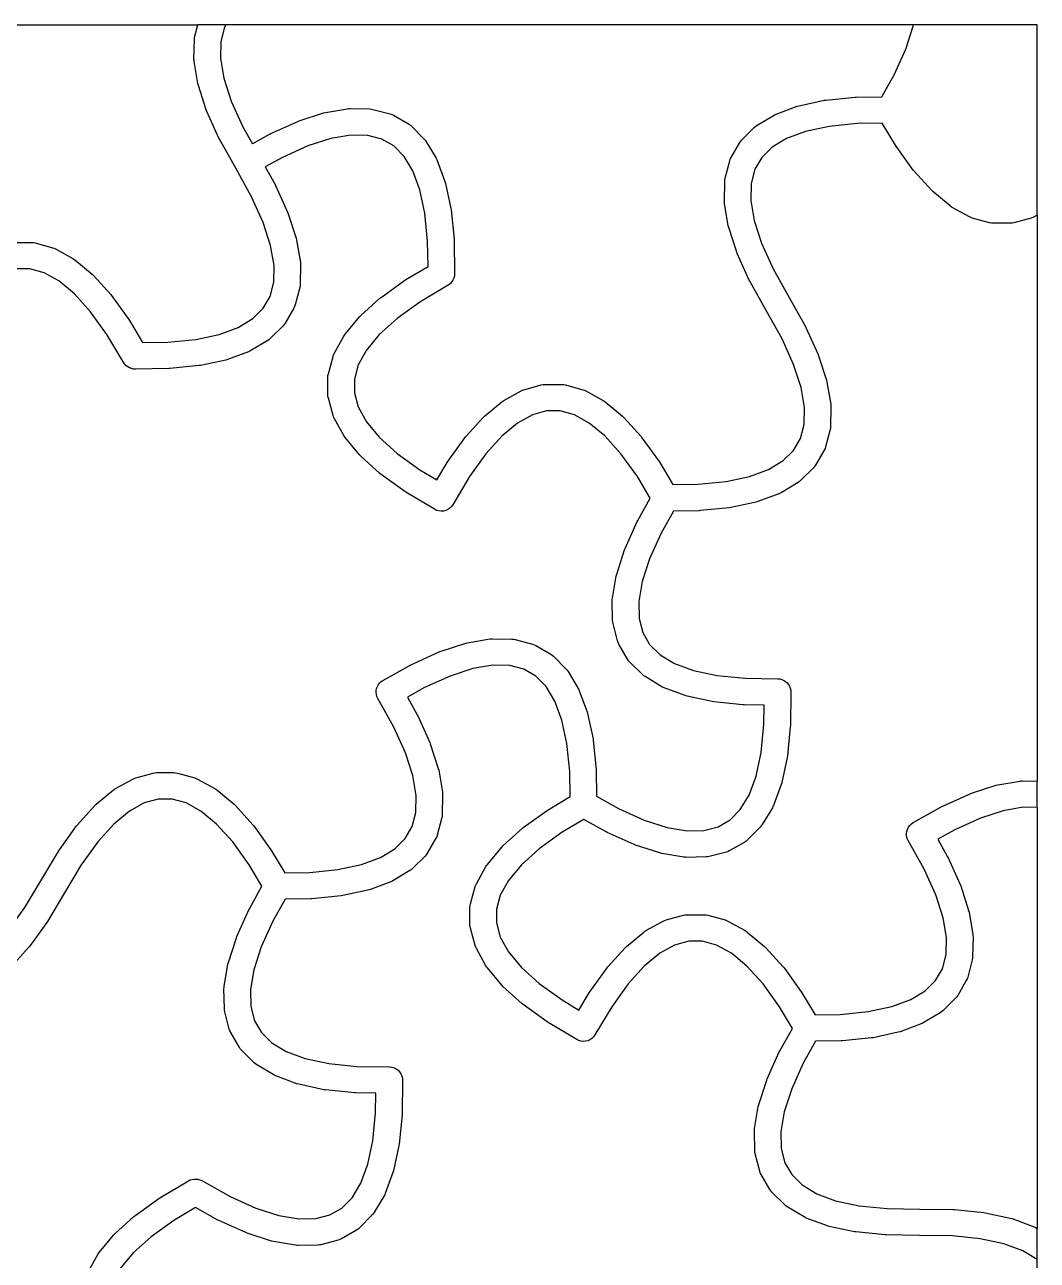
# Model space of a CAD drawing. Header units: millimetres. Extents: x 0 to 304, y 0 to 228.
# Drawn here: x 246.6 to 304, y 158 to 228 of the extents above; entities that cross this region are included whole.
import ezdxf

# ---------------------------------------------------------------- set-up
doc = ezdxf.new("R2010")
doc.units = ezdxf.units.MM
doc.layers.add('VISIBLE', color=7, linetype='CONTINUOUS')

msp = doc.modelspace()

# ---------------------------------------------------------------- linework, layer by layer
at = {"layer": 'VISIBLE'}
for p, q in [((240.085455, 228), (256.437575, 228)), ((256.267657, 227.347166), (256.437575, 228)), ((258.0331, 228), (256.437575, 228)), ((257.950161, 227.856345), (257.741624, 227.055134)), ((258.0331, 228), (257.950161, 227.856345)), ((296.978714, 228), (258.0331, 228)), ((296.544139, 226.61637), (296.963693, 227.911837)), ((296.963693, 227.911837), (296.978714, 228)), ((304, 228), (296.978714, 228)), ((304, 217.205825), (304, 228)), ((256.221995, 226.053156), (256.243615, 227.172732)), ((256.243615, 227.172732), (256.250499, 227.260657)), ((256.250499, 227.260657), (256.267657, 227.347166)), ((257.741624, 227.055134), (257.723081, 226.094914)), ((295.889437, 225.164251), (296.544139, 226.61637)), ((256.223948, 225.982686), (256.221995, 226.053156)), ((256.232509, 225.912711), (256.223948, 225.982686)), ((256.446045, 224.65937), (256.232509, 225.912711)), ((257.723081, 226.094914), (257.915624, 224.964792)), ((257.915624, 224.964792), (258.335178, 223.669325)), ((295.194912, 223.919322), (295.889437, 225.164251)), ((256.471878, 224.554254), (256.446045, 224.65937)), ((256.920915, 223.16775), (256.471878, 224.554254)), ((258.335178, 223.669325), (258.98988, 222.217206)), ((289.212507, 222.938696), (290.404699, 223.38044)), ((290.404699, 223.38044), (290.508649, 223.410626)), ((290.508649, 223.410626), (291.933916, 223.715)), ((291.933916, 223.715), (292.015653, 223.72779)), ((292.015653, 223.72779), (293.673647, 223.894195)), ((293.673647, 223.894195), (293.737503, 223.897863)), ((293.737503, 223.897863), (295.194912, 223.919322)), ((256.950708, 223.090568), (256.920915, 223.16775)), ((257.635594, 221.571501), (256.950708, 223.090568)), ((262.179414, 222.548215), (263.565918, 222.997253)), ((263.565918, 222.997253), (263.671034, 223.023085)), ((263.671034, 223.023085), (264.924375, 223.236621)), ((264.924375, 223.236621), (264.99435, 223.245182)), ((264.99435, 223.245182), (265.06482, 223.247135)), ((265.06482, 223.247135), (266.184396, 223.225515)), ((266.184396, 223.225515), (266.272321, 223.218631)), ((266.272321, 223.218631), (266.35883, 223.201473)), ((266.35883, 223.201473), (267.344041, 222.945045)), ((267.344041, 222.945045), (267.439653, 222.913161)), ((267.439653, 222.913161), (267.530127, 222.868746)), ((267.530127, 222.868746), (268.380373, 222.377857)), ((288.126849, 222.299068), (289.085621, 222.877579)), ((289.085621, 222.877579), (289.147626, 222.911123)), ((289.147626, 222.911123), (289.212507, 222.938696)), ((258.98988, 222.217206), (259.52997, 221.249099)), ((260.583165, 221.833536), (262.102232, 222.518422)), ((262.102232, 222.518422), (262.179414, 222.548215)), ((268.380373, 222.377857), (268.464075, 222.321711)), ((268.464075, 222.321711), (268.539493, 222.254851)), ((268.539493, 222.254851), (269.254171, 221.529847)), ((287.262802, 221.476351), (287.987806, 222.19103)), ((287.987806, 222.19103), (288.054146, 222.249144)), ((288.054146, 222.249144), (288.126849, 222.299068)), ((292.20667, 222.239425), (290.874986, 221.955036)), ((293.791593, 222.398496), (292.20667, 222.239425)), ((295.216996, 222.419484), (293.791593, 222.398496)), ((295.964285, 221.168061), (295.216996, 222.419484)), ((257.664345, 221.514366), (257.635594, 221.571501)), ((258.585427, 219.863336), (257.664345, 221.514366)), ((260.52603, 221.804785), (259.52997, 221.249099)), ((260.52603, 221.804785), (260.583165, 221.833536)), ((263.976456, 221.553506), (262.680989, 221.133952)), ((265.106578, 221.746049), (263.976456, 221.553506)), ((266.066798, 221.727506), (265.106578, 221.746049)), ((266.868009, 221.51897), (266.066798, 221.727506)), ((267.542491, 221.129557), (266.868009, 221.51897)), ((269.254171, 221.529847), (269.312285, 221.463507)), ((269.312285, 221.463507), (269.362209, 221.390804)), ((269.362209, 221.390804), (269.940721, 220.432032)), ((286.648907, 220.466986), (287.139796, 221.317231)), ((287.139796, 221.317231), (287.195941, 221.400933)), ((287.195941, 221.400933), (287.262802, 221.476351)), ((289.8, 221.556722), (288.977696, 221.060553)), ((290.874986, 221.955036), (289.8, 221.556722)), ((262.680989, 221.133952), (261.22887, 220.479251)), ((268.123695, 220.539956), (267.542491, 221.129557)), ((288.977696, 221.060553), (288.388096, 220.47935)), ((295.999389, 221.114594), (295.964285, 221.168061)), ((296.972497, 219.761932), (295.999389, 221.114594)), ((261.22887, 220.479251), (260.260763, 219.93916)), ((260.260763, 219.93916), (260.816449, 218.9431)), ((268.619863, 219.717652), (268.123695, 220.539956)), ((269.940721, 220.432032), (269.974264, 220.370027)), ((269.974264, 220.370027), (270.001838, 220.305146)), ((270.001838, 220.305146), (270.443581, 219.112953)), ((286.31618, 219.295689), (286.572608, 220.2809)), ((286.572608, 220.2809), (286.604491, 220.376512)), ((286.604491, 220.376512), (286.648907, 220.466986)), ((288.388096, 220.47935), (287.998683, 219.804867)), ((259.490915, 218.24026), (258.585427, 219.863336)), ((269.018178, 218.642667), (268.619863, 219.717652)), ((286.292138, 219.121255), (286.299022, 219.20918)), ((286.299022, 219.20918), (286.31618, 219.295689)), ((287.998683, 219.804867), (287.790146, 219.003657)), ((297.024442, 219.69754), (296.972497, 219.761932)), ((298.000671, 218.61541), (297.024442, 219.69754)), ((260.816449, 218.9431), (260.8452, 218.885966)), ((260.8452, 218.885966), (261.530086, 217.366898)), ((269.302567, 217.310982), (269.018178, 218.642667)), ((270.443581, 219.112953), (270.473767, 219.009004)), ((270.473767, 219.009004), (270.778142, 217.583737)), ((286.270518, 218.001679), (286.292138, 219.121255)), ((287.790146, 219.003657), (287.771604, 218.043436)), ((298.078788, 218.54048), (298.000671, 218.61541)), ((299.057445, 217.728882), (298.078788, 218.54048)), ((260.145616, 216.788142), (259.490915, 218.24026)), ((286.272471, 217.931209), (286.270518, 218.001679)), ((286.281032, 217.861234), (286.272471, 217.931209)), ((286.494568, 216.607893), (286.281032, 217.861234)), ((287.771604, 218.043436), (287.964146, 216.913315)), ((261.530086, 217.366898), (261.559879, 217.289717)), ((261.559879, 217.289717), (262.008917, 215.903212)), ((269.461638, 215.72606), (269.302567, 217.310982)), ((270.778142, 217.583737), (270.790931, 217.501999)), ((270.790931, 217.501999), (270.957336, 215.844005)), ((299.113765, 217.686481), (299.057445, 217.728882)), ((299.173817, 217.649554), (299.113765, 217.686481)), ((300.154208, 217.108489), (299.173817, 217.649554)), ((300.233796, 217.070489), (300.154208, 217.108489)), ((303.823631, 217.108489), (303.744044, 217.070489)), ((304, 217.205825), (303.823631, 217.108489)), ((304, 217.205825), (304, 185.131007)), ((260.56517, 215.492674), (260.145616, 216.788142)), ((286.5204, 216.502777), (286.494568, 216.607893)), ((286.969438, 215.116272), (286.5204, 216.502777)), ((287.964146, 216.913315), (288.3837, 215.617847)), ((300.317294, 217.042094), (300.233796, 217.070489)), ((301.298725, 216.771561), (300.317294, 217.042094)), ((301.39747, 216.751367), (301.298725, 216.771561)), ((301.49803, 216.744595), (301.39747, 216.751367)), ((302.479809, 216.744595), (301.49803, 216.744595)), ((302.58037, 216.751367), (302.479809, 216.744595)), ((302.679114, 216.771561), (302.58037, 216.751367)), ((303.660546, 217.042094), (302.679114, 216.771561)), ((303.744044, 217.070489), (303.660546, 217.042094)), ((262.008917, 215.903212), (262.034749, 215.798096)), ((262.034749, 215.798096), (262.248285, 214.544755)), ((269.482626, 214.300657), (269.461638, 215.72606)), ((270.957336, 215.844005), (270.961004, 215.78015)), ((270.961004, 215.78015), (270.988838, 213.889775)), ((246.049508, 215.661394), (247.031286, 215.661394)), ((247.031286, 215.661394), (247.131847, 215.654622)), ((247.131847, 215.654622), (247.230591, 215.634427)), ((247.230591, 215.634427), (248.212023, 215.363895)), ((248.212023, 215.363895), (248.295521, 215.3355)), ((248.295521, 215.3355), (248.375108, 215.297499)), ((248.375108, 215.297499), (249.3555, 214.756434)), ((260.757713, 214.362552), (260.56517, 215.492674)), ((286.99923, 215.039091), (286.969438, 215.116272)), ((287.684117, 213.520023), (286.99923, 215.039091)), ((288.3837, 215.617847), (289.038402, 214.165728)), ((249.3555, 214.756434), (249.415552, 214.719508)), ((249.415552, 214.719508), (249.471872, 214.677107)), ((249.471872, 214.677107), (250.450529, 213.865509)), ((260.73917, 213.402332), (260.757713, 214.362552)), ((262.258799, 214.40431), (262.237179, 213.284734)), ((262.248285, 214.544755), (262.256846, 214.47478)), ((262.256846, 214.47478), (262.258799, 214.40431)), ((268.231202, 213.553368), (269.482626, 214.300657)), ((246.92981, 214.161394), (246.150984, 214.161394)), ((247.727947, 213.941387), (246.92981, 214.161394)), ((248.568793, 213.477335), (247.727947, 213.941387)), ((250.450529, 213.865509), (250.528646, 213.790579)), ((250.528646, 213.790579), (251.504875, 212.708449)), ((270.947389, 213.632622), (270.893889, 213.513336)), ((270.979363, 213.759385), (270.947389, 213.632622)), ((270.988838, 213.889775), (270.979363, 213.759385)), ((289.038402, 214.165728), (289.943889, 212.542652)), ((249.451236, 212.745527), (248.568793, 213.477335)), ((260.530634, 212.601121), (260.73917, 213.402332)), ((262.213137, 213.1103), (261.956709, 212.125089)), ((262.230295, 213.196809), (262.213137, 213.1103)), ((262.237179, 213.284734), (262.230295, 213.196809)), ((266.825073, 212.545156), (268.177736, 213.518264)), ((268.177736, 213.518264), (268.231202, 213.553368)), ((270.623442, 213.234805), (269.027729, 212.281924)), ((270.729417, 213.31136), (270.623442, 213.234805)), ((270.820488, 213.405153), (270.729417, 213.31136)), ((270.893889, 213.513336), (270.820488, 213.405153)), ((287.712868, 213.462889), (287.684117, 213.520023)), ((288.63395, 211.811859), (287.712868, 213.462889)), ((250.363367, 211.734449), (249.451236, 212.745527)), ((251.504875, 212.708449), (251.55682, 212.644057)), ((251.55682, 212.644057), (252.529928, 211.291394)), ((260.141221, 211.926639), (260.530634, 212.601121)), ((265.678551, 211.516982), (266.760681, 212.493211)), ((266.760681, 212.493211), (266.825073, 212.545156)), ((269.027729, 212.281924), (267.734681, 211.351703)), ((289.943889, 212.542652), (290.864971, 210.891623)), ((251.293588, 210.441401), (250.363367, 211.734449)), ((259.55162, 211.345435), (260.141221, 211.926639)), ((261.88041, 211.939003), (261.389521, 211.088757)), ((261.924825, 212.029477), (261.88041, 211.939003)), ((261.956709, 212.125089), (261.924825, 212.029477)), ((265.603621, 211.438865), (265.678551, 211.516982)), ((289.539437, 210.188783), (288.63395, 211.811859)), ((252.529928, 211.291394), (252.565032, 211.237928)), ((252.565032, 211.237928), (253.312321, 209.986504)), ((257.654331, 210.450953), (258.729316, 210.849267)), ((258.729316, 210.849267), (259.55162, 211.345435)), ((261.266515, 210.929638), (260.541511, 210.214959)), ((261.333376, 211.005056), (261.266515, 210.929638)), ((261.389521, 211.088757), (261.333376, 211.005056)), ((264.792024, 210.460208), (265.603621, 211.438865)), ((267.734681, 211.351703), (266.723603, 210.439572)), ((290.864971, 210.891623), (290.893723, 210.834488)), ((290.893723, 210.834488), (291.578609, 209.315421)), ((252.246469, 208.845688), (251.293588, 210.441401)), ((254.737724, 210.007492), (256.322646, 210.166563)), ((256.322646, 210.166563), (257.654331, 210.450953)), ((260.402468, 210.106921), (259.443696, 209.528409)), ((260.475171, 210.156845), (260.402468, 210.106921)), ((260.541511, 210.214959), (260.475171, 210.156845)), ((264.171631, 209.363444), (264.712696, 210.343836)), ((264.712696, 210.343836), (264.749622, 210.403888)), ((264.749622, 210.403888), (264.792024, 210.460208)), ((266.723603, 210.439572), (265.991796, 209.557129)), ((290.194139, 208.736664), (289.539437, 210.188783)), ((253.312321, 209.986504), (254.737724, 210.007492)), ((259.31681, 209.467292), (258.124617, 209.025549)), ((259.381691, 209.494866), (259.31681, 209.467292)), ((259.443696, 209.528409), (259.381691, 209.494866)), ((265.991796, 209.557129), (265.527743, 208.716283)), ((252.310972, 208.754011), (252.246469, 208.845688)), ((252.388417, 208.672971), (252.310972, 208.754011)), ((256.513664, 208.678199), (254.855669, 208.511794)), ((256.595401, 208.690988), (256.513664, 208.678199)), ((258.020668, 208.995363), (256.595401, 208.690988)), ((258.124617, 209.025549), (258.020668, 208.995363)), ((263.834703, 208.218927), (264.105235, 209.200359)), ((264.105235, 209.200359), (264.13363, 209.283857)), ((264.13363, 209.283857), (264.171631, 209.363444)), ((265.527743, 208.716283), (265.307736, 207.918146)), ((290.613693, 207.441197), (290.194139, 208.736664)), ((291.578609, 209.315421), (291.608402, 209.238239)), ((291.608402, 209.238239), (292.057439, 207.851735)), ((252.477076, 208.604378), (252.388417, 208.672971)), ((252.574968, 208.549766), (252.477076, 208.604378)), ((252.679906, 208.510354), (252.574968, 208.549766)), ((252.789546, 208.487022), (252.679906, 208.510354)), ((252.901439, 208.480292), (252.789546, 208.487022)), ((254.791814, 208.508126), (252.901439, 208.480292)), ((254.855669, 208.511794), (254.791814, 208.508126)), ((263.807736, 208.019622), (263.814508, 208.120183)), ((263.807736, 207.037844), (263.807736, 208.019622)), ((263.814508, 208.120183), (263.834703, 208.218927)), ((265.307736, 207.918146), (265.307736, 207.13932)), ((274.754208, 207.246022), (274.833796, 207.284022)), ((274.833796, 207.284022), (274.917294, 207.312418)), ((274.917294, 207.312418), (275.898725, 207.58295)), ((275.898725, 207.58295), (275.99747, 207.603144)), ((275.99747, 207.603144), (276.09803, 207.609916)), ((276.09803, 207.609916), (277.079809, 207.609916)), ((277.079809, 207.609916), (277.18037, 207.603144)), ((277.18037, 207.603144), (277.279114, 207.58295)), ((277.279114, 207.58295), (278.260546, 207.312418)), ((278.260546, 207.312418), (278.344044, 207.284022)), ((278.344044, 207.284022), (278.423631, 207.246022)), ((290.806235, 206.311075), (290.613693, 207.441197)), ((292.057439, 207.851735), (292.083272, 207.746619)), ((292.083272, 207.746619), (292.296807, 206.493278)), ((263.814508, 206.937283), (263.807736, 207.037844)), ((263.834703, 206.838539), (263.814508, 206.937283)), ((264.105235, 205.857107), (263.834703, 206.838539)), ((265.307736, 207.13932), (265.527743, 206.341183)), ((272.678788, 205.814032), (273.657445, 206.625629)), ((273.657445, 206.625629), (273.713765, 206.668031)), ((273.713765, 206.668031), (273.773817, 206.704957)), ((273.773817, 206.704957), (274.754208, 207.246022)), ((278.423631, 207.246022), (279.404022, 206.704957)), ((279.404022, 206.704957), (279.464075, 206.668031)), ((279.464075, 206.668031), (279.520394, 206.625629)), ((279.520394, 206.625629), (280.499052, 205.814032)), ((265.527743, 206.341183), (265.991796, 205.500337)), ((275.40137, 205.889909), (274.560523, 205.425857)), ((276.199507, 206.109916), (275.40137, 205.889909)), ((276.978332, 206.109916), (276.199507, 206.109916)), ((277.77647, 205.889909), (276.978332, 206.109916)), ((278.617316, 205.425857), (277.77647, 205.889909)), ((290.787693, 205.350855), (290.806235, 206.311075)), ((292.307321, 206.352833), (292.285702, 205.233256)), ((292.296807, 206.493278), (292.305368, 206.423303)), ((292.305368, 206.423303), (292.307321, 206.352833)), ((264.13363, 205.773609), (264.105235, 205.857107)), ((264.171631, 205.694022), (264.13363, 205.773609)), ((264.712696, 204.71363), (264.171631, 205.694022)), ((265.991796, 205.500337), (266.723603, 204.617894)), ((271.624442, 204.656972), (272.600671, 205.739102)), ((272.600671, 205.739102), (272.678788, 205.814032)), ((274.560523, 205.425857), (273.67808, 204.69405)), ((279.499759, 204.69405), (278.617316, 205.425857)), ((280.499052, 205.814032), (280.577168, 205.739102)), ((280.577168, 205.739102), (281.553398, 204.656972)), ((290.579156, 204.549644), (290.787693, 205.350855)), ((292.285702, 205.233256), (292.278817, 205.145332)), ((264.749622, 204.653578), (264.712696, 204.71363)), ((264.792024, 204.597259), (264.749622, 204.653578)), ((265.603621, 203.618601), (264.792024, 204.597259)), ((266.723603, 204.617894), (267.734681, 203.705763)), ((270.599389, 203.239917), (271.572497, 204.59258)), ((271.572497, 204.59258), (271.624442, 204.656972)), ((273.67808, 204.69405), (272.76595, 203.682972)), ((280.41189, 203.682972), (279.499759, 204.69405)), ((281.553398, 204.656972), (281.605343, 204.59258)), ((281.605343, 204.59258), (282.57845, 203.239917)), ((290.189743, 203.875161), (290.579156, 204.549644)), ((292.261659, 205.058823), (292.005231, 204.073612)), ((292.278817, 205.145332), (292.261659, 205.058823)), ((289.600143, 203.293958), (290.189743, 203.875161)), ((291.928933, 203.887525), (291.438043, 203.03728)), ((291.973348, 203.977999), (291.928933, 203.887525)), ((292.005231, 204.073612), (291.973348, 203.977999)), ((265.678551, 203.540484), (265.603621, 203.618601)), ((266.760681, 202.564255), (265.678551, 203.540484)), ((267.734681, 203.705763), (269.027729, 202.775542)), ((269.979514, 202.207183), (270.564285, 203.18645)), ((270.564285, 203.18645), (270.599389, 203.239917)), ((272.76595, 203.682972), (271.835729, 202.389924)), ((281.342111, 202.389924), (280.41189, 203.682972)), ((282.57845, 203.239917), (282.613555, 203.18645)), ((282.613555, 203.18645), (283.360843, 201.935027)), ((288.777839, 202.79779), (289.600143, 203.293958)), ((266.825073, 202.51231), (266.760681, 202.564255)), ((268.177736, 201.539202), (266.825073, 202.51231)), ((269.027729, 202.775542), (269.979514, 202.207183)), ((271.835729, 202.389924), (270.882847, 200.794211)), ((282.072988, 201.165983), (281.342111, 202.389924)), ((286.371169, 202.115086), (287.702854, 202.399475)), ((287.702854, 202.399475), (288.777839, 202.79779)), ((291.315037, 202.87816), (290.590033, 202.163481)), ((291.381898, 202.953578), (291.315037, 202.87816)), ((291.438043, 203.03728), (291.381898, 202.953578)), ((283.360843, 201.935027), (284.786246, 201.956015)), ((284.786246, 201.956015), (286.371169, 202.115086)), ((290.45099, 202.055443), (289.492219, 201.476932)), ((290.523693, 202.105368), (290.45099, 202.055443)), ((290.590033, 202.163481), (290.523693, 202.105368)), ((268.231202, 201.504098), (268.177736, 201.539202)), ((269.854398, 200.534805), (268.231202, 201.504098)), ((281.362868, 199.8931), (282.072988, 201.165983)), ((288.17314, 200.974072), (288.069191, 200.943885)), ((289.365333, 201.415815), (288.17314, 200.974072)), ((289.430214, 201.443388), (289.365333, 201.415815)), ((289.492219, 201.476932), (289.430214, 201.443388)), ((269.972056, 200.477817), (269.854398, 200.534805)), ((270.097823, 200.442125), (269.972056, 200.477817)), ((270.227878, 200.428814), (270.097823, 200.442125)), ((270.358267, 200.43829), (270.227878, 200.428814)), ((270.485031, 200.470263), (270.358267, 200.43829)), ((270.604316, 200.523763), (270.485031, 200.470263)), ((270.712499, 200.597164), (270.604316, 200.523763)), ((270.806293, 200.688236), (270.712499, 200.597164)), ((270.882847, 200.794211), (270.806293, 200.688236)), ((283.382928, 200.435189), (282.688402, 199.19026)), ((284.840336, 200.456649), (283.382928, 200.435189)), ((284.904192, 200.460317), (284.840336, 200.456649)), ((286.562186, 200.626721), (284.904192, 200.460317)), ((286.643924, 200.639511), (286.562186, 200.626721)), ((288.069191, 200.943885), (286.643924, 200.639511)), ((280.64923, 198.316898), (281.334117, 199.835966)), ((281.334117, 199.835966), (281.362868, 199.8931)), ((282.688402, 199.19026), (282.0337, 197.738142)), ((280.1704, 196.853212), (280.619438, 198.239717)), ((280.619438, 198.239717), (280.64923, 198.316898)), ((282.0337, 197.738142), (281.614146, 196.442674)), ((280.144568, 196.748096), (280.1704, 196.853212)), ((279.931032, 195.494755), (280.144568, 196.748096)), ((281.614146, 196.442674), (281.421604, 195.312552)), ((279.920518, 195.35431), (279.922471, 195.42478)), ((279.922471, 195.42478), (279.931032, 195.494755)), ((279.942138, 194.234734), (279.920518, 195.35431)), ((281.421604, 195.312552), (281.440146, 194.352332)), ((279.949022, 194.146809), (279.942138, 194.234734)), ((279.96618, 194.0603), (279.949022, 194.146809)), ((280.222608, 193.075089), (279.96618, 194.0603)), ((281.440146, 194.352332), (281.648683, 193.551121)), ((281.648683, 193.551121), (282.038096, 192.876639)), ((270.230891, 192.499692), (271.617396, 192.94873)), ((271.617396, 192.94873), (271.722512, 192.974563)), ((271.722512, 192.974563), (272.975852, 193.188098)), ((272.975852, 193.188098), (273.045827, 193.196659)), ((273.045827, 193.196659), (273.116297, 193.198612)), ((273.116297, 193.198612), (274.235874, 193.176992)), ((274.235874, 193.176992), (274.323799, 193.170108)), ((274.323799, 193.170108), (274.410307, 193.15295)), ((274.410307, 193.15295), (275.395519, 192.896522)), ((275.395519, 192.896522), (275.491131, 192.864639)), ((275.491131, 192.864639), (275.581605, 192.820223)), ((275.581605, 192.820223), (276.43185, 192.329334)), ((280.254491, 192.979477), (280.222608, 193.075089)), ((280.298907, 192.889003), (280.254491, 192.979477)), ((280.789796, 192.038757), (280.298907, 192.889003)), ((282.038096, 192.876639), (282.627696, 192.295435)), ((268.634642, 191.785013), (270.153709, 192.4699)), ((270.153709, 192.4699), (270.230891, 192.499692)), ((276.43185, 192.329334), (276.515552, 192.273189)), ((276.515552, 192.273189), (276.59097, 192.206328)), ((276.59097, 192.206328), (277.305649, 191.481324)), ((280.845941, 191.955056), (280.789796, 192.038757)), ((280.912802, 191.879638), (280.845941, 191.955056)), ((281.637806, 191.164959), (280.912802, 191.879638)), ((282.627696, 192.295435), (283.45, 191.799267)), ((266.926478, 190.83518), (268.577507, 191.756262)), ((268.577507, 191.756262), (268.634642, 191.785013)), ((272.027933, 191.504984), (270.732466, 191.08543)), ((273.158055, 191.697526), (272.027933, 191.504984)), ((274.118276, 191.678984), (273.158055, 191.697526)), ((274.919486, 191.470447), (274.118276, 191.678984)), ((275.593969, 191.081034), (274.919486, 191.470447)), ((277.305649, 191.481324), (277.363762, 191.414984)), ((277.363762, 191.414984), (277.413687, 191.342281)), ((277.413687, 191.342281), (277.992198, 190.383509)), ((283.45, 191.799267), (284.524986, 191.400953)), ((284.524986, 191.400953), (285.85667, 191.116563)), ((266.570366, 190.384969), (266.611281, 190.495317)), ((266.611281, 190.495317), (266.668954, 190.597906)), ((266.668954, 190.597906), (266.741965, 190.69021)), ((266.741965, 190.69021), (266.828517, 190.769956)), ((266.828517, 190.769956), (266.926478, 190.83518)), ((270.732466, 191.08543), (269.280347, 190.430728)), ((276.175172, 190.491434), (275.593969, 191.081034)), ((276.671341, 189.66913), (276.175172, 190.491434)), ((281.704146, 191.106845), (281.637806, 191.164959)), ((281.776849, 191.056921), (281.704146, 191.106845)), ((282.735621, 190.478409), (281.776849, 191.056921)), ((282.797626, 190.444866), (282.735621, 190.478409)), ((285.85667, 191.116563), (287.441593, 190.957492)), ((287.441593, 190.957492), (289.299962, 190.930129)), ((289.299962, 190.930129), (289.417139, 190.919169)), ((289.417139, 190.919169), (289.531159, 190.890013)), ((289.531159, 190.890013), (289.639214, 190.84338)), ((289.639214, 190.84338), (289.738644, 190.780417)), ((289.738644, 190.780417), (289.827, 190.702675)), ((289.827, 190.702675), (289.902107, 190.612068)), ((289.902107, 190.612068), (289.962115, 190.510828)), ((289.962115, 190.510828), (290.005547, 190.401446)), ((266.542406, 190.15199), (266.547218, 190.26958)), ((266.556047, 190.035094), (266.542406, 190.15199)), ((266.547218, 190.26958), (266.570366, 190.384969)), ((266.587808, 189.921772), (266.556047, 190.035094)), ((266.636905, 189.814814), (266.587808, 189.921772)), ((267.542392, 188.191738), (266.636905, 189.814814)), ((269.280347, 190.430728), (268.312241, 189.890637)), ((268.312241, 189.890637), (268.867926, 188.894577)), ((277.992198, 190.383509), (278.025742, 190.321504)), ((278.025742, 190.321504), (278.053315, 190.256624)), ((278.053315, 190.256624), (278.495058, 189.064431)), ((282.862507, 190.417292), (282.797626, 190.444866)), ((284.054699, 189.975549), (282.862507, 190.417292)), ((284.158649, 189.945363), (284.054699, 189.975549)), ((285.583916, 189.640988), (284.158649, 189.945363)), ((290.005547, 190.401446), (290.031333, 190.286617)), ((290.038838, 190.169168), (290.011004, 188.278794)), ((290.031333, 190.286617), (290.038838, 190.169168)), ((277.069655, 188.594144), (276.671341, 189.66913)), ((285.665653, 189.628199), (285.583916, 189.640988)), ((287.323647, 189.461794), (285.665653, 189.628199)), ((287.387503, 189.458126), (287.323647, 189.461794)), ((288.527959, 189.441334), (287.387503, 189.458126)), ((288.511638, 188.332884), (288.527959, 189.441334)), ((268.867926, 188.894577), (268.896677, 188.837443)), ((268.896677, 188.837443), (269.581564, 187.318375)), ((277.354044, 187.26246), (277.069655, 188.594144)), ((278.495058, 189.064431), (278.525245, 188.960481)), ((278.525245, 188.960481), (278.829619, 187.535214)), ((268.197094, 186.739619), (267.542392, 188.191738)), ((288.352567, 186.747961), (288.511638, 188.332884)), ((290.007336, 188.214938), (289.840931, 186.556944)), ((290.011004, 188.278794), (290.007336, 188.214938)), ((269.581564, 187.318375), (269.611356, 187.241194)), ((269.611356, 187.241194), (270.060394, 185.854689)), ((277.513115, 185.677537), (277.354044, 187.26246)), ((278.829619, 187.535214), (278.842409, 187.453477)), ((278.842409, 187.453477), (279.008814, 185.795483)), ((268.616648, 185.444151), (268.197094, 186.739619)), ((288.068178, 185.416276), (288.352567, 186.747961)), ((289.828142, 186.475206), (289.523767, 185.04994)), ((289.840931, 186.556944), (289.828142, 186.475206)), ((252.920248, 185.315372), (253.90168, 185.585905)), ((253.90168, 185.585905), (254.000425, 185.606099)), ((254.000425, 185.606099), (254.100985, 185.612871)), ((254.100985, 185.612871), (255.082764, 185.612871)), ((255.082764, 185.612871), (255.183324, 185.606099)), ((255.183324, 185.606099), (255.282069, 185.585905)), ((255.282069, 185.585905), (256.263501, 185.315372)), ((270.060394, 185.854689), (270.086227, 185.749573)), ((270.086227, 185.749573), (270.299762, 184.496232)), ((277.534103, 184.252134), (277.513115, 185.677537)), ((279.008814, 185.795483), (279.012481, 185.731627)), ((279.012481, 185.731627), (279.033941, 184.274218)), ((251.776772, 184.707912), (252.757163, 185.248977)), ((252.757163, 185.248977), (252.83675, 185.286977)), ((252.83675, 185.286977), (252.920248, 185.315372)), ((256.263501, 185.315372), (256.346998, 185.286977)), ((256.346998, 185.286977), (256.426586, 185.248977)), ((256.426586, 185.248977), (257.406977, 184.707912)), ((268.80919, 184.31403), (268.616648, 185.444151)), ((287.669863, 184.341291), (288.068178, 185.416276)), ((289.493581, 184.94599), (289.051838, 183.753797)), ((289.523767, 185.04994), (289.493581, 184.94599)), ((300.279414, 184.448215), (301.665918, 184.897253)), ((301.665918, 184.897253), (301.771034, 184.923085)), ((301.771034, 184.923085), (303.024375, 185.136621)), ((303.024375, 185.136621), (303.09435, 185.145182)), ((303.09435, 185.145182), (303.16482, 185.147135)), ((303.16482, 185.147135), (304, 185.131007)), ((304, 183.630727), (304, 185.131007)), ((250.681743, 183.816986), (251.6604, 184.628584)), ((251.6604, 184.628584), (251.71672, 184.670985)), ((251.71672, 184.670985), (251.776772, 184.707912)), ((257.406977, 184.707912), (257.467029, 184.670985)), ((257.467029, 184.670985), (257.523349, 184.628584)), ((257.523349, 184.628584), (258.502006, 183.816986)), ((268.790648, 183.353809), (268.80919, 184.31403)), ((270.310276, 184.355788), (270.288656, 183.236211)), ((270.299762, 184.496232), (270.308323, 184.426257)), ((270.308323, 184.426257), (270.310276, 184.355788)), ((276.28268, 183.504845), (277.534103, 184.252134)), ((279.033941, 184.274218), (280.27887, 183.579693)), ((287.173695, 183.518987), (287.669863, 184.341291)), ((298.683165, 183.733536), (300.202232, 184.418422)), ((300.202232, 184.418422), (300.279414, 184.448215)), ((249.627396, 182.659926), (250.603626, 183.742057)), ((250.603626, 183.742057), (250.681743, 183.816986)), ((253.404325, 183.892864), (252.563478, 183.428812)), ((254.202462, 184.112871), (253.404325, 183.892864)), ((254.981287, 184.112871), (254.202462, 184.112871)), ((255.779424, 183.892864), (254.981287, 184.112871)), ((256.620271, 183.428812), (255.779424, 183.892864)), ((258.502006, 183.816986), (258.580123, 183.742057)), ((258.580123, 183.742057), (259.556352, 182.659926)), ((274.87655, 182.496633), (276.229213, 183.469741)), ((276.229213, 183.469741), (276.28268, 183.504845)), ((280.27887, 183.579693), (281.730989, 182.924991)), ((286.592491, 182.929387), (287.173695, 183.518987)), ((288.990721, 183.626911), (288.412209, 182.66814)), ((289.024264, 183.688917), (288.990721, 183.626911)), ((289.051838, 183.753797), (289.024264, 183.688917)), ((296.975, 182.783703), (298.62603, 183.704785)), ((298.62603, 183.704785), (298.683165, 183.733536)), ((303.206578, 183.646049), (302.076456, 183.453506)), ((304, 183.630727), (303.206578, 183.646049)), ((304, 183.630727), (304, 159.769346)), ((252.563478, 183.428812), (251.681035, 182.697005)), ((257.502714, 182.697005), (256.620271, 183.428812)), ((268.582111, 182.552599), (268.790648, 183.353809)), ((270.264614, 183.061778), (270.008186, 182.076566)), ((270.281772, 183.148286), (270.264614, 183.061778)), ((270.288656, 183.236211), (270.281772, 183.148286)), ((278.303147, 182.964279), (277.079206, 182.233401)), ((279.57603, 182.254159), (278.303147, 182.964279)), ((281.730989, 182.924991), (283.026456, 182.505437)), ((285.918009, 182.539974), (286.592491, 182.929387)), ((296.866817, 182.710302), (296.975, 182.783703)), ((300.780989, 183.033952), (299.32887, 182.379251)), ((302.076456, 183.453506), (300.780989, 183.033952)), ((248.602344, 181.242872), (249.575452, 182.595534)), ((249.575452, 182.595534), (249.627396, 182.659926)), ((251.681035, 182.697005), (250.768904, 181.685926)), ((258.414844, 181.685926), (257.502714, 182.697005)), ((259.556352, 182.659926), (259.608297, 182.595534)), ((259.608297, 182.595534), (260.581405, 181.242872)), ((268.192698, 181.878116), (268.582111, 182.552599)), ((270.008186, 182.076566), (269.976303, 181.980954)), ((273.730028, 181.468459), (274.812158, 182.444688)), ((274.812158, 182.444688), (274.87655, 182.496633)), ((277.079206, 182.233401), (275.786158, 181.30318)), ((279.633165, 182.225407), (279.57603, 182.254159)), ((281.152232, 181.540521), (279.633165, 182.225407)), ((283.026456, 182.505437), (284.156578, 182.312895)), ((284.156578, 182.312895), (285.116798, 182.331437)), ((285.116798, 182.331437), (285.918009, 182.539974)), ((288.304171, 182.529097), (287.589493, 181.804093)), ((288.362285, 182.595437), (288.304171, 182.529097)), ((288.412209, 182.66814), (288.362285, 182.595437)), ((296.590478, 182.139775), (296.603789, 182.269829)), ((296.599954, 182.009385), (296.590478, 182.139775)), ((296.603789, 182.269829), (296.639481, 182.395596)), ((296.639481, 182.395596), (296.696469, 182.513255)), ((296.696469, 182.513255), (296.773024, 182.61923)), ((296.773024, 182.61923), (296.866817, 182.710302)), ((299.32887, 182.379251), (298.360763, 181.83916)), ((250.768904, 181.685926), (249.838684, 180.392879)), ((259.345065, 180.392879), (258.414844, 181.685926)), ((267.603098, 181.296913), (268.192698, 181.878116)), ((269.931887, 181.89048), (269.440998, 181.040235)), ((269.976303, 181.980954), (269.931887, 181.89048)), ((272.843501, 180.411685), (273.655099, 181.390342)), ((273.655099, 181.390342), (273.730028, 181.468459)), ((281.229414, 181.510728), (281.152232, 181.540521)), ((282.615918, 181.061691), (281.229414, 181.510728)), ((287.430373, 181.681087), (286.580127, 181.190198)), ((287.514075, 181.737232), (287.430373, 181.681087)), ((287.589493, 181.804093), (287.514075, 181.737232)), ((296.631927, 181.882622), (296.599954, 182.009385)), ((296.685427, 181.763336), (296.631927, 181.882622)), ((297.590915, 180.14026), (296.685427, 181.763336)), ((298.360763, 181.83916), (298.916449, 180.8431)), ((247.597947, 179.56621), (248.567239, 181.189405)), ((248.567239, 181.189405), (248.602344, 181.242872)), ((260.581405, 181.242872), (260.616509, 181.189405)), ((260.616509, 181.189405), (261.363798, 179.937982)), ((265.705808, 180.40243), (266.780794, 180.800744)), ((266.780794, 180.800744), (267.603098, 181.296913)), ((269.317992, 180.881115), (268.592988, 180.166436)), ((269.384853, 180.956533), (269.317992, 180.881115)), ((269.440998, 181.040235), (269.384853, 180.956533)), ((275.786158, 181.30318), (274.77508, 180.39105)), ((282.721034, 181.035858), (282.615918, 181.061691)), ((283.974375, 180.822323), (282.721034, 181.035858)), ((284.04435, 180.813762), (283.974375, 180.822323)), ((284.11482, 180.811809), (284.04435, 180.813762)), ((285.234396, 180.833428), (284.11482, 180.811809)), ((285.322321, 180.840313), (285.234396, 180.833428)), ((285.40883, 180.857471), (285.322321, 180.840313)), ((286.394041, 181.113899), (285.40883, 180.857471)), ((286.489653, 181.145782), (286.394041, 181.113899)), ((286.580127, 181.190198), (286.489653, 181.145782)), ((298.916449, 180.8431), (298.9452, 180.785966)), ((298.9452, 180.785966), (299.630086, 179.266898)), ((249.838684, 180.392879), (248.885802, 178.797166)), ((260.075943, 179.168938), (259.345065, 180.392879)), ((262.789201, 179.95897), (264.374124, 180.118041)), ((264.374124, 180.118041), (265.705808, 180.40243)), ((268.453945, 180.058398), (267.495173, 179.479887)), ((268.526648, 180.108322), (268.453945, 180.058398)), ((268.592988, 180.166436), (268.526648, 180.108322)), ((272.223108, 179.314922), (272.764173, 180.295313)), ((272.764173, 180.295313), (272.801099, 180.355365)), ((272.801099, 180.355365), (272.843501, 180.411685)), ((274.77508, 180.39105), (274.043273, 179.508607)), ((298.245616, 178.688142), (297.590915, 180.14026)), ((246.645065, 177.970497), (247.597947, 179.56621)), ((261.363798, 179.937982), (262.789201, 179.95897)), ((267.368288, 179.41877), (266.176095, 178.977026)), ((267.433168, 179.446343), (267.368288, 179.41877)), ((267.495173, 179.479887), (267.433168, 179.446343)), ((272.185108, 179.235334), (272.223108, 179.314922)), ((274.043273, 179.508607), (273.579221, 178.66776)), ((299.630086, 179.266898), (299.659879, 179.189717)), ((248.885802, 178.797166), (247.916509, 177.173971)), ((259.365823, 177.896055), (260.075943, 179.168938)), ((264.565141, 178.629676), (262.907147, 178.463271)), ((264.646878, 178.642466), (264.565141, 178.629676)), ((266.072145, 178.94684), (264.646878, 178.642466)), ((266.176095, 178.977026), (266.072145, 178.94684)), ((271.88618, 178.170405), (272.156713, 179.151837)), ((272.156713, 179.151837), (272.185108, 179.235334)), ((273.579221, 178.66776), (273.359214, 177.869623)), ((298.66517, 177.392674), (298.245616, 178.688142)), ((299.659879, 179.189717), (300.108917, 177.803212)), ((245.714844, 176.677449), (246.645065, 177.970497)), ((259.337071, 177.83892), (259.365823, 177.896055)), ((261.385882, 178.438144), (260.691357, 177.193215)), ((262.843291, 178.459604), (261.385882, 178.438144)), ((262.907147, 178.463271), (262.843291, 178.459604)), ((271.859214, 177.9711), (271.865986, 178.07166)), ((271.859214, 176.989321), (271.859214, 177.9711)), ((271.865986, 178.07166), (271.88618, 178.170405)), ((273.359214, 177.869623), (273.359214, 177.090798)), ((247.916509, 177.173971), (247.881405, 177.120504)), ((258.652185, 176.319853), (259.337071, 177.83892)), ((260.691357, 177.193215), (260.036655, 175.741096)), ((281.825294, 176.656434), (282.805686, 177.197499)), ((282.805686, 177.197499), (282.885273, 177.2355)), ((282.885273, 177.2355), (282.968771, 177.263895)), ((282.968771, 177.263895), (283.950203, 177.534427)), ((283.950203, 177.534427), (284.048947, 177.554622)), ((284.048947, 177.554622), (284.149508, 177.561394)), ((284.149508, 177.561394), (285.131286, 177.561394)), ((285.131286, 177.561394), (285.231847, 177.554622)), ((285.231847, 177.554622), (285.330591, 177.534427)), ((285.330591, 177.534427), (286.312023, 177.263895)), ((286.312023, 177.263895), (286.395521, 177.2355)), ((286.395521, 177.2355), (286.475108, 177.197499)), ((286.475108, 177.197499), (287.4555, 176.656434)), ((298.857713, 176.262552), (298.66517, 177.392674)), ((300.108917, 177.803212), (300.134749, 177.698096)), ((300.134749, 177.698096), (300.348285, 176.444755)), ((247.881405, 177.120504), (246.908297, 175.767841)), ((271.865986, 176.888761), (271.859214, 176.989321)), ((271.88618, 176.790016), (271.865986, 176.888761)), ((272.156713, 175.808584), (271.88618, 176.790016)), ((273.359214, 177.090798), (273.579221, 176.292661)), ((280.730265, 175.765509), (281.708923, 176.577107)), ((281.708923, 176.577107), (281.765242, 176.619508)), ((281.765242, 176.619508), (281.825294, 176.656434)), ((287.4555, 176.656434), (287.515552, 176.619508)), ((287.515552, 176.619508), (287.571872, 176.577107)), ((287.571872, 176.577107), (288.550529, 175.765509)), ((246.908297, 175.767841), (246.856352, 175.703449)), ((258.173355, 174.856167), (258.622392, 176.242671)), ((258.622392, 176.242671), (258.652185, 176.319853)), ((272.185108, 175.725086), (272.156713, 175.808584)), ((273.579221, 176.292661), (274.043273, 175.451814)), ((280.652148, 175.690579), (280.730265, 175.765509)), ((283.452847, 175.841387), (282.612001, 175.377335)), ((284.250984, 176.061394), (283.452847, 175.841387)), ((285.02981, 176.061394), (284.250984, 176.061394)), ((285.827947, 175.841387), (285.02981, 176.061394)), ((286.668793, 175.377335), (285.827947, 175.841387)), ((288.550529, 175.765509), (288.628646, 175.690579)), ((298.83917, 175.302332), (298.857713, 176.262552)), ((300.358799, 176.30431), (300.337179, 175.184734)), ((300.348285, 176.444755), (300.356846, 176.37478)), ((300.356846, 176.37478), (300.358799, 176.30431)), ((246.856352, 175.703449), (245.880123, 174.621319)), ((260.036655, 175.741096), (259.617101, 174.445629)), ((272.223108, 175.645499), (272.185108, 175.725086)), ((272.764173, 174.665108), (272.223108, 175.645499)), ((274.043273, 175.451814), (274.77508, 174.569371)), ((279.675919, 174.608449), (280.652148, 175.690579)), ((282.612001, 175.377335), (281.729558, 174.645527)), ((287.551236, 174.645527), (286.668793, 175.377335)), ((288.628646, 175.690579), (289.604875, 174.608449)), ((298.630634, 174.501121), (298.83917, 175.302332)), ((300.330295, 175.096809), (300.313137, 175.0103)), ((300.337179, 175.184734), (300.330295, 175.096809)), ((257.933987, 173.49771), (258.147522, 174.751051)), ((258.147522, 174.751051), (258.173355, 174.856167)), ((259.617101, 174.445629), (259.424559, 173.315507)), ((272.801099, 174.605056), (272.764173, 174.665108)), ((272.843501, 174.548736), (272.801099, 174.605056)), ((273.655099, 173.570079), (272.843501, 174.548736)), ((274.77508, 174.569371), (275.786158, 173.65724)), ((278.650866, 173.191394), (279.623974, 174.544057)), ((279.623974, 174.544057), (279.675919, 174.608449)), ((281.729558, 174.645527), (280.817427, 173.634449)), ((288.463367, 173.634449), (287.551236, 174.645527)), ((289.604875, 174.608449), (289.65682, 174.544057)), ((289.65682, 174.544057), (290.629928, 173.191394)), ((298.241221, 173.826639), (298.630634, 174.501121)), ((300.313137, 175.0103), (300.056709, 174.025089)), ((297.65162, 173.245435), (298.241221, 173.826639)), ((299.98041, 173.839003), (299.489521, 172.988757)), ((300.024825, 173.929477), (299.98041, 173.839003)), ((300.056709, 174.025089), (300.024825, 173.929477)), ((257.923473, 173.357265), (257.925426, 173.427735)), ((257.945092, 172.237689), (257.923473, 173.357265)), ((257.925426, 173.427735), (257.933987, 173.49771)), ((259.424559, 173.315507), (259.443101, 172.355287)), ((273.730028, 173.491962), (273.655099, 173.570079)), ((274.812158, 172.515732), (273.730028, 173.491962)), ((275.786158, 173.65724), (277.079206, 172.72702)), ((278.030991, 172.15866), (278.615762, 173.137928)), ((278.615762, 173.137928), (278.650866, 173.191394)), ((280.817427, 173.634449), (279.887206, 172.341401)), ((289.393588, 172.341401), (288.463367, 173.634449)), ((290.629928, 173.191394), (290.665032, 173.137928)), ((290.665032, 173.137928), (291.412321, 171.886504)), ((296.829316, 172.749267), (297.65162, 173.245435)), ((299.489521, 172.988757), (299.433376, 172.905056)), ((259.443101, 172.355287), (259.651638, 171.554076)), ((274.87655, 172.463788), (274.812158, 172.515732)), ((276.229213, 171.49068), (274.87655, 172.463788)), ((277.079206, 172.72702), (278.030991, 172.15866)), ((279.887206, 172.341401), (278.934325, 170.745688)), ((290.124466, 171.11746), (289.393588, 172.341401)), ((294.422646, 172.066563), (295.754331, 172.350953)), ((295.754331, 172.350953), (296.829316, 172.749267)), ((299.366515, 172.829638), (298.641511, 172.114959)), ((299.433376, 172.905056), (299.366515, 172.829638)), ((257.951977, 172.149764), (257.945092, 172.237689)), ((257.969135, 172.063255), (257.951977, 172.149764)), ((258.225563, 171.078044), (257.969135, 172.063255)), ((291.412321, 171.886504), (292.837724, 171.907492)), ((292.837724, 171.907492), (294.422646, 172.066563)), ((298.502468, 172.006921), (297.543696, 171.428409)), ((298.575171, 172.056845), (298.502468, 172.006921)), ((298.641511, 172.114959), (298.575171, 172.056845)), ((258.257446, 170.982431), (258.225563, 171.078044)), ((258.301862, 170.891957), (258.257446, 170.982431)), ((258.792751, 170.041712), (258.301862, 170.891957)), ((259.651638, 171.554076), (260.041051, 170.879594)), ((260.041051, 170.879594), (260.630651, 170.29839)), ((276.28268, 171.455575), (276.229213, 171.49068)), ((277.905875, 170.486283), (276.28268, 171.455575)), ((289.414345, 169.844577), (290.124466, 171.11746)), ((296.120668, 170.895363), (294.695401, 170.590988)), ((296.224617, 170.925549), (296.120668, 170.895363)), ((297.41681, 171.367292), (296.224617, 170.925549)), ((297.481691, 171.394866), (297.41681, 171.367292)), ((297.543696, 171.428409), (297.481691, 171.394866)), ((260.630651, 170.29839), (261.452955, 169.802222)), ((278.023534, 170.429294), (277.905875, 170.486283)), ((278.149301, 170.393602), (278.023534, 170.429294)), ((278.279355, 170.380292), (278.149301, 170.393602)), ((278.409745, 170.389767), (278.279355, 170.380292)), ((278.536508, 170.421741), (278.409745, 170.389767)), ((278.655794, 170.475241), (278.536508, 170.421741)), ((278.763977, 170.548642), (278.655794, 170.475241)), ((278.85777, 170.639713), (278.763977, 170.548642)), ((278.934325, 170.745688), (278.85777, 170.639713)), ((291.434405, 170.386667), (290.73988, 169.141738)), ((292.891814, 170.408126), (291.434405, 170.386667)), ((292.955669, 170.411794), (292.891814, 170.408126)), ((294.613664, 170.578199), (292.955669, 170.411794)), ((294.695401, 170.590988), (294.613664, 170.578199)), ((258.848896, 169.95801), (258.792751, 170.041712)), ((258.915757, 169.882592), (258.848896, 169.95801)), ((259.640761, 169.167914), (258.915757, 169.882592)), ((261.452955, 169.802222), (262.52794, 169.403907)), ((288.700708, 168.268375), (289.385594, 169.787443)), ((289.385594, 169.787443), (289.414345, 169.844577)), ((259.707101, 169.1098), (259.640761, 169.167914)), ((259.779804, 169.059875), (259.707101, 169.1098)), ((260.738576, 168.481364), (259.779804, 169.059875)), ((262.52794, 169.403907), (263.859625, 169.119518)), ((263.859625, 169.119518), (265.444548, 168.960447)), ((265.444548, 168.960447), (267.302916, 168.933084)), ((267.302916, 168.933084), (267.432971, 168.919774)), ((267.432971, 168.919774), (267.558738, 168.884082)), ((267.558738, 168.884082), (267.676396, 168.827093)), ((267.676396, 168.827093), (267.782372, 168.750539)), ((290.73988, 169.141738), (290.085178, 167.689619)), ((260.800581, 168.447821), (260.738576, 168.481364)), ((260.865461, 168.420247), (260.800581, 168.447821)), ((262.057654, 167.978504), (260.865461, 168.420247)), ((267.782372, 168.750539), (267.873443, 168.656745)), ((267.873443, 168.656745), (267.946844, 168.548562)), ((267.946844, 168.548562), (268.000344, 168.429276)), ((268.000344, 168.429276), (268.032318, 168.302513)), ((268.041793, 168.172123), (268.013959, 166.281748)), ((268.032318, 168.302513), (268.041793, 168.172123)), ((288.221878, 166.804689), (288.670915, 168.191194)), ((288.670915, 168.191194), (288.700708, 168.268375)), ((262.161604, 167.948317), (262.057654, 167.978504)), ((263.58687, 167.643943), (262.161604, 167.948317)), ((263.668608, 167.631154), (263.58687, 167.643943)), ((265.326602, 167.464749), (263.668608, 167.631154)), ((265.390458, 167.461081), (265.326602, 167.464749)), ((266.530914, 167.444288), (265.390458, 167.461081)), ((266.514593, 166.335839), (266.530914, 167.444288)), ((290.085178, 167.689619), (289.665624, 166.394151)), ((287.982509, 165.446232), (288.196045, 166.699573)), ((288.196045, 166.699573), (288.221878, 166.804689)), ((266.355522, 164.750916), (266.514593, 166.335839)), ((268.010291, 166.217893), (267.843886, 164.559899)), ((268.013959, 166.281748), (268.010291, 166.217893)), ((289.665624, 166.394151), (289.473081, 165.26403)), ((287.971995, 165.305788), (287.973948, 165.376257)), ((287.993615, 164.186211), (287.971995, 165.305788)), ((287.973948, 165.376257), (287.982509, 165.446232)), ((289.473081, 165.26403), (289.491624, 164.303809)), ((266.071132, 163.419231), (266.355522, 164.750916)), ((267.843886, 164.559899), (267.831097, 164.478161)), ((267.831097, 164.478161), (267.526722, 163.052894)), ((288.000499, 164.098286), (287.993615, 164.186211)), ((288.017657, 164.011778), (288.000499, 164.098286)), ((288.274085, 163.026566), (288.017657, 164.011778)), ((289.491624, 164.303809), (289.700161, 163.502599)), ((265.672818, 162.344246), (266.071132, 163.419231)), ((289.700161, 163.502599), (290.089573, 162.828116)), ((254.285635, 161.5078), (255.90883, 162.477093)), ((255.90883, 162.477093), (256.009097, 162.527211)), ((256.009097, 162.527211), (256.115714, 162.561825)), ((256.115714, 162.561825), (256.226299, 162.580162)), ((256.226299, 162.580162), (256.338382, 162.581812)), ((256.338382, 162.581812), (256.449459, 162.566739)), ((256.449459, 162.566739), (256.557049, 162.535279)), ((256.557049, 162.535279), (256.658749, 162.488135)), ((256.658749, 162.488135), (258.281825, 161.582648)), ((267.496536, 162.948945), (267.054793, 161.756752)), ((267.526722, 163.052894), (267.496536, 162.948945)), ((288.305969, 162.930954), (288.274085, 163.026566)), ((288.350384, 162.84048), (288.305969, 162.930954)), ((288.841274, 161.990235), (288.350384, 162.84048)), ((290.089573, 162.828116), (290.679174, 162.246913)), ((265.17665, 161.521942), (265.672818, 162.344246)), ((288.897419, 161.906533), (288.841274, 161.990235)), ((288.96428, 161.831115), (288.897419, 161.906533)), ((289.689284, 161.116436), (288.96428, 161.831115)), ((290.679174, 162.246913), (291.501478, 161.750744)), ((252.879505, 160.499588), (254.232168, 161.472696)), ((254.232168, 161.472696), (254.285635, 161.5078)), ((258.281825, 161.582648), (259.733943, 160.927946)), ((264.595446, 160.932341), (265.17665, 161.521942)), ((266.993676, 161.629866), (266.415164, 160.671094)), ((267.027219, 161.691871), (266.993676, 161.629866)), ((267.054793, 161.756752), (267.027219, 161.691871)), ((289.755623, 161.058322), (289.689284, 161.116436)), ((289.828326, 161.008398), (289.755623, 161.058322)), ((291.501478, 161.750744), (292.576463, 161.35243)), ((292.576463, 161.35243), (293.908148, 161.068041)), ((293.908148, 161.068041), (295.49307, 160.90897)), ((251.732983, 159.471414), (252.815113, 160.447643)), ((252.815113, 160.447643), (252.879505, 160.499588)), ((256.306102, 160.967234), (255.082161, 160.236356)), ((257.578985, 160.257114), (256.306102, 160.967234)), ((259.733943, 160.927946), (261.029411, 160.508392)), ((261.029411, 160.508392), (262.159532, 160.31585)), ((263.119753, 160.334392), (263.920964, 160.542929)), ((263.920964, 160.542929), (264.595446, 160.932341)), ((266.307126, 160.532052), (265.592447, 159.807048)), ((266.36524, 160.598391), (266.307126, 160.532052)), ((266.415164, 160.671094), (266.36524, 160.598391)), ((290.787098, 160.429887), (289.828326, 161.008398)), ((290.849103, 160.396343), (290.787098, 160.429887)), ((290.913984, 160.36877), (290.849103, 160.396343)), ((292.106177, 159.927026), (290.913984, 160.36877)), ((295.49307, 160.90897), (297.351439, 160.881607)), ((297.351439, 160.881607), (299.241814, 160.853772)), ((299.241814, 160.853772), (299.305669, 160.850104)), ((299.305669, 160.850104), (300.963664, 160.683699)), ((300.963664, 160.683699), (301.045401, 160.67091)), ((301.045401, 160.67091), (302.470668, 160.366535)), ((302.470668, 160.366535), (302.574617, 160.336349)), ((255.082161, 160.236356), (253.789113, 159.306135)), ((257.636119, 160.228362), (257.578985, 160.257114)), ((259.155187, 159.543476), (257.636119, 160.228362)), ((262.159532, 160.31585), (263.119753, 160.334392)), ((265.433328, 159.684042), (264.583082, 159.193152)), ((265.517029, 159.740187), (265.433328, 159.684042)), ((265.592447, 159.807048), (265.517029, 159.740187)), ((292.210126, 159.89684), (292.106177, 159.927026)), ((293.635393, 159.592466), (292.210126, 159.89684)), ((302.574617, 160.336349), (303.76681, 159.894606)), ((303.76681, 159.894606), (303.831691, 159.867032)), ((303.831691, 159.867032), (303.893696, 159.833489)), ((303.893696, 159.833489), (304, 159.769346)), ((304, 158.017441), (304, 159.769346)), ((250.846456, 158.41464), (251.658053, 159.393297)), ((251.658053, 159.393297), (251.732983, 159.471414)), ((253.789113, 159.306135), (252.778035, 158.394004)), ((259.232368, 159.513683), (259.155187, 159.543476)), ((260.618873, 159.064646), (259.232368, 159.513683)), ((260.723989, 159.038813), (260.618873, 159.064646)), ((261.97733, 158.825278), (260.723989, 159.038813)), ((264.396996, 159.116853), (263.411785, 158.860426)), ((264.492608, 159.148737), (264.396996, 159.116853)), ((264.583082, 159.193152), (264.492608, 159.148737)), ((293.717131, 159.579676), (293.635393, 159.592466)), ((295.375125, 159.413271), (293.717131, 159.579676)), ((295.43898, 159.409604), (295.375125, 159.413271)), ((297.329355, 159.381769), (295.43898, 159.409604)), ((299.187724, 159.354406), (297.329355, 159.381769)), ((300.772646, 159.195335), (299.187724, 159.354406)), ((302.104331, 158.910946), (300.772646, 159.195335)), ((250.226063, 157.317876), (250.767128, 158.298268)), ((250.767128, 158.298268), (250.804054, 158.35832)), ((250.804054, 158.35832), (250.846456, 158.41464)), ((252.778035, 158.394004), (252.046228, 157.511561)), ((262.047305, 158.816717), (261.97733, 158.825278)), ((262.117775, 158.814764), (262.047305, 158.816717)), ((263.237351, 158.836383), (262.117775, 158.814764)), ((263.325276, 158.843267), (263.237351, 158.836383)), ((263.411785, 158.860426), (263.325276, 158.843267)), ((303.179316, 158.512631), (302.104331, 158.910946)), ((304, 158.017441), (303.179316, 158.512631)), ((304, 151.252689), (304, 158.017441))]:
    msp.add_line(p, q, dxfattribs=at)

doc.saveas('drawing.dxf')
